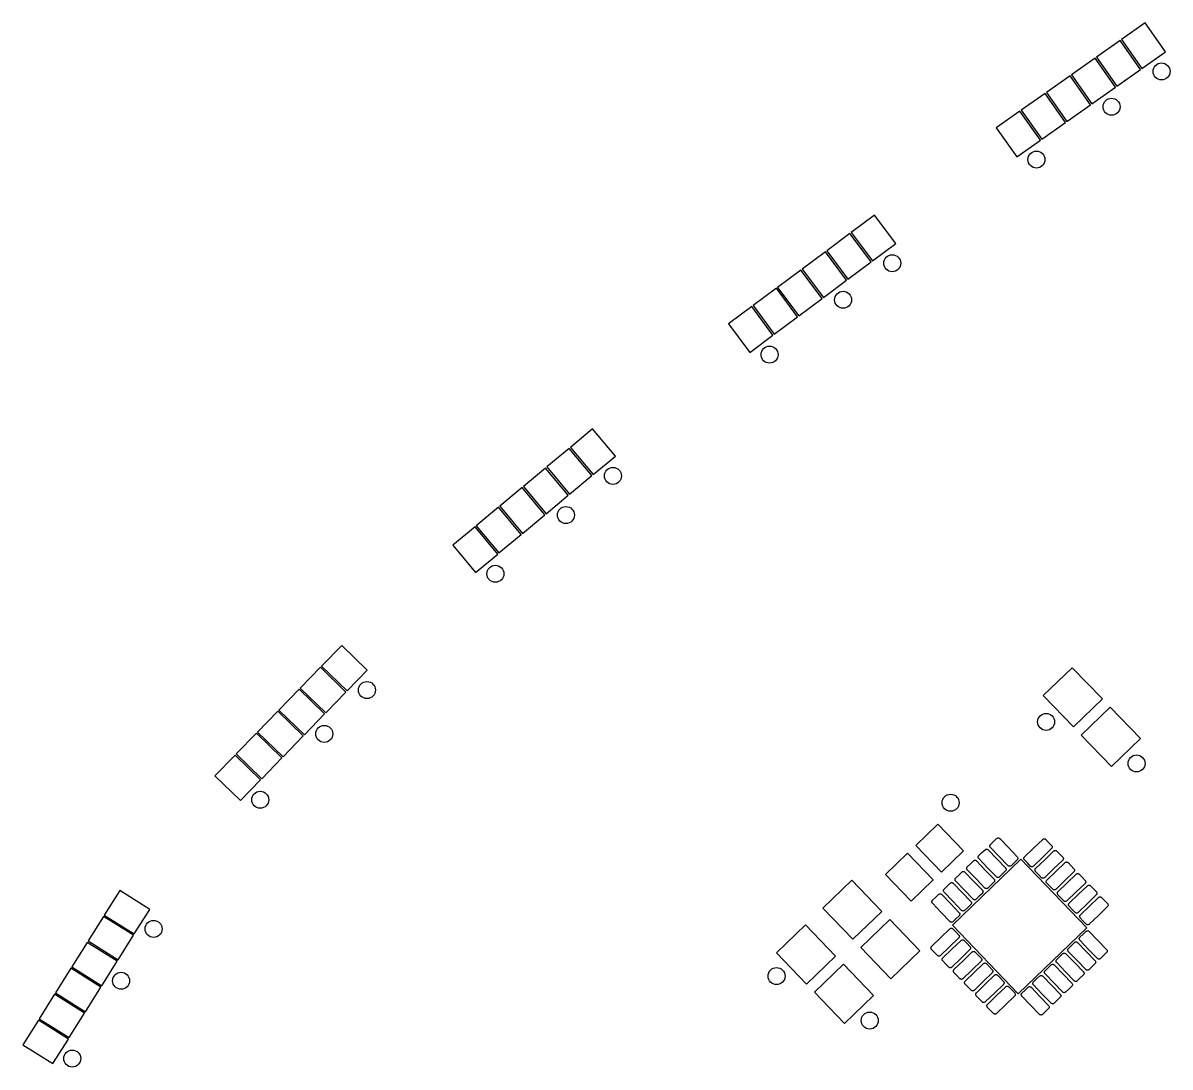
# Model space of a CAD drawing. Header units: millimetres. Extents: x 205 to 339, y 437 to 917.
# Drawn here: x 207.79 to 243.39, y 722.61 to 755.01 of the extents above; entities that cross this region are included whole.
import ezdxf

# ---------------------------------------------------------------- set-up
doc = ezdxf.new("R2010")
doc.units = ezdxf.units.MM
doc.header["$MEASUREMENT"] = 0
doc.layers.add('29_top stop', color=18, linetype='Continuous', true_color=0x000000)

msp = doc.modelspace()

# ---------------------------------------------------------------- linework, layer by layer
at = {"layer": '29_top stop'}
for points in [[(242.512, 753.597), (243.248, 754.116), (242.614, 755.015), (241.878, 754.496)], [(241.735, 753.05), (242.471, 753.568), (241.838, 754.468), (241.102, 753.949)], [(240.959, 752.503), (241.695, 753.021), (241.061, 753.92), (240.325, 753.402)], [(240.182, 751.956), (240.918, 752.474), (240.284, 753.373), (239.549, 752.855)], [(239.406, 751.408), (240.141, 751.927), (239.508, 752.826), (238.772, 752.308)], [(238.629, 750.861), (239.365, 751.38), (238.731, 752.279), (237.996, 751.761)], [(234.152, 747.629), (234.874, 748.166), (234.217, 749.048), (233.495, 748.511)], [(233.391, 747.061), (234.112, 747.599), (233.455, 748.481), (232.733, 747.943)], [(232.629, 746.494), (233.35, 747.031), (232.693, 747.913), (231.972, 747.376)], [(231.867, 745.926), (232.589, 746.464), (231.931, 747.346), (231.21, 746.808)], [(231.105, 745.359), (231.827, 745.896), (231.17, 746.778), (230.448, 746.241)], [(230.343, 744.791), (231.065, 745.329), (230.408, 746.211), (229.686, 745.673)], [(225.481, 740.996), (226.173, 741.572), (225.469, 742.417), (224.778, 741.841)], [(224.751, 740.388), (225.443, 740.964), (224.739, 741.809), (224.048, 741.233)], [(224.021, 739.78), (224.713, 740.356), (224.009, 741.201), (223.318, 740.626)], [(223.291, 739.172), (223.983, 739.748), (223.279, 740.594), (222.588, 740.018)], [(222.561, 738.564), (223.253, 739.14), (222.549, 739.986), (221.857, 739.41)], [(221.831, 737.957), (222.523, 738.532), (221.819, 739.378), (221.127, 738.802)], [(217.847, 734.283), (218.474, 734.929), (217.686, 735.696), (217.058, 735.05)], [(217.184, 733.602), (217.812, 734.248), (217.023, 735.015), (216.396, 734.369)], [(240.389, 733.165), (241.289, 734.032), (240.352, 735.004), (239.452, 734.137)], [(216.522, 732.921), (217.149, 733.567), (216.361, 734.334), (215.733, 733.688)], [(241.568, 731.94), (242.469, 732.808), (241.532, 733.78), (240.632, 732.913)], [(215.86, 732.24), (216.487, 732.886), (215.699, 733.653), (215.071, 733.007)], [(215.197, 731.559), (215.825, 732.205), (215.036, 732.971), (214.409, 732.326)], [(214.535, 730.878), (215.162, 731.524), (214.374, 732.29), (213.746, 731.645)], [(236.292, 728.661), (236.976, 729.321), (236.178, 730.149), (235.494, 729.49)], [(235.355, 727.76), (236.04, 728.419), (235.242, 729.247), (234.558, 728.588)], [(238.679, 724.886), (240.803, 726.933), (238.757, 729.058), (236.632, 727.011)], [(233.548, 726.573), (234.448, 727.44), (233.511, 728.413), (232.611, 727.545)], [(211.244, 726.741), (211.723, 727.503), (210.791, 728.088), (210.312, 727.325)], [(210.739, 725.936), (211.218, 726.698), (210.286, 727.283), (209.807, 726.521)], [(232.107, 725.186), (233.008, 726.053), (232.071, 727.025), (231.171, 726.158)], [(234.727, 725.349), (235.627, 726.216), (234.691, 727.188), (233.79, 726.321)], [(210.234, 725.131), (210.713, 725.893), (209.781, 726.478), (209.302, 725.716)], [(209.729, 724.326), (210.208, 725.089), (209.276, 725.674), (208.797, 724.911)], [(233.287, 723.961), (234.187, 724.829), (233.25, 725.801), (232.35, 724.933)], [(209.224, 723.522), (209.703, 724.284), (208.771, 724.869), (208.292, 724.107)], [(208.719, 722.717), (209.198, 723.479), (208.266, 724.064), (207.788, 723.302)]]:
    msp.add_lwpolyline(points, close=True, dxfattribs=at)
for points in [[(237.817, 729.518), (237.912, 729.61)], [(237.912, 729.61), (238.007, 729.702)], [(238.101, 729.7), (238.373, 729.418)], [(239.153, 729.403), (239.436, 729.675)], [(239.529, 729.674), (239.621, 729.578)], [(239.621, 729.578), (239.713, 729.483)], [(237.457, 729.171), (237.552, 729.263)], [(237.552, 729.263), (237.647, 729.355)], [(237.741, 729.353), (238.013, 729.071)], [(238.087, 729.142), (237.815, 729.424)], [(238.359, 728.859), (238.087, 729.142)], [(238.373, 729.418), (238.646, 729.135)], [(238.87, 729.131), (239.153, 729.403)], [(239.429, 729.117), (239.146, 728.844)], [(239.711, 729.389), (239.429, 729.117)], [(239.5, 729.043), (239.782, 729.315)], [(239.876, 729.314), (239.968, 729.218)], [(239.968, 729.218), (240.06, 729.123)], [(237.096, 728.824), (237.192, 728.916)], [(237.192, 728.916), (237.287, 729.008)], [(237.381, 729.006), (237.653, 728.724)], [(237.727, 728.795), (237.455, 729.077)], [(237.999, 728.512), (237.727, 728.795)], [(238.013, 729.071), (238.286, 728.788)], [(238.549, 728.949), (238.453, 728.857)], [(238.644, 729.041), (238.549, 728.949)], [(238.96, 728.942), (238.868, 729.037)], [(239.052, 728.846), (238.96, 728.942)], [(239.217, 728.771), (239.5, 729.043)], [(240.058, 729.029), (239.776, 728.757)], [(239.847, 728.683), (240.129, 728.955)], [(240.223, 728.953), (240.315, 728.858)], [(240.315, 728.858), (240.407, 728.763)], [(236.736, 728.477), (236.832, 728.569)], [(236.832, 728.569), (236.927, 728.661)], [(237.021, 728.659), (237.293, 728.377)], [(237.367, 728.448), (237.095, 728.73)], [(237.639, 728.165), (237.367, 728.448)], [(237.653, 728.724), (237.926, 728.441)], [(238.189, 728.602), (238.093, 728.51)], [(238.284, 728.694), (238.189, 728.602)], [(239.307, 728.581), (239.215, 728.677)], [(239.399, 728.486), (239.307, 728.581)], [(239.776, 728.757), (239.493, 728.484)], [(239.564, 728.411), (239.847, 728.683)], [(240.405, 728.669), (240.123, 728.397)], [(240.194, 728.323), (240.476, 728.595)], [(240.57, 728.593), (240.662, 728.498)], [(240.662, 728.498), (240.754, 728.403)], [(236.376, 728.13), (236.472, 728.222)], [(236.472, 728.222), (236.567, 728.314)], [(236.661, 728.313), (236.933, 728.03)], [(237.007, 728.101), (236.735, 728.384)], [(237.279, 727.818), (237.007, 728.101)], [(237.293, 728.377), (237.566, 728.094)], [(237.829, 728.255), (237.733, 728.163)], [(237.924, 728.347), (237.829, 728.255)], [(239.654, 728.221), (239.562, 728.317)], [(239.746, 728.126), (239.654, 728.221)], [(240.123, 728.397), (239.84, 728.124)], [(239.911, 728.05), (240.194, 728.323)], [(240.752, 728.309), (240.469, 728.036)], [(240.541, 727.963), (240.823, 728.235)], [(240.917, 728.233), (241.009, 728.138)], [(241.009, 728.138), (241.101, 728.043)], [(236.016, 727.783), (236.112, 727.875)], [(236.112, 727.875), (236.207, 727.967)], [(236.301, 727.966), (236.573, 727.683)], [(236.647, 727.754), (236.375, 728.037)], [(236.919, 727.471), (236.647, 727.754)], [(236.933, 728.03), (237.206, 727.747)], [(237.468, 727.908), (237.373, 727.817)], [(237.564, 728), (237.468, 727.908)], [(240.001, 727.861), (239.909, 727.957)], [(240.093, 727.766), (240.001, 727.861)], [(240.469, 728.036), (240.187, 727.764)], [(240.258, 727.69), (240.541, 727.963)], [(241.099, 727.949), (240.816, 727.676)], [(240.887, 727.603), (241.17, 727.875)], [(241.264, 727.873), (241.356, 727.778)], [(241.356, 727.778), (241.448, 727.682)], [(236.287, 727.407), (236.014, 727.69)], [(236.559, 727.124), (236.287, 727.407)], [(236.573, 727.683), (236.845, 727.4)], [(237.108, 727.562), (237.013, 727.47)], [(237.204, 727.653), (237.108, 727.562)], [(240.348, 727.501), (240.256, 727.597)], [(240.44, 727.406), (240.348, 727.501)], [(240.816, 727.676), (240.534, 727.404)], [(240.605, 727.33), (240.887, 727.603)], [(241.446, 727.589), (241.163, 727.316)], [(236.748, 727.215), (236.653, 727.123)], [(236.844, 727.307), (236.748, 727.215)], [(240.695, 727.141), (240.603, 727.237)], [(240.787, 727.046), (240.695, 727.141)], [(241.163, 727.316), (240.881, 727.044)], [(235.99, 726.355), (236.272, 726.628)], [(236.272, 726.628), (236.555, 726.9)], [(236.649, 726.898), (236.741, 726.803)], [(236.741, 726.803), (236.833, 726.707)], [(240.592, 726.638), (240.687, 726.729)], [(240.687, 726.729), (240.783, 726.821)], [(240.876, 726.82), (241.149, 726.537)], [(236.548, 726.341), (236.266, 726.069)], [(236.337, 725.995), (236.619, 726.268)], [(236.831, 726.614), (236.548, 726.341)], [(236.619, 726.268), (236.902, 726.54)], [(236.996, 726.538), (237.088, 726.443)], [(237.088, 726.443), (237.179, 726.347)], [(240.232, 726.291), (240.327, 726.383)], [(240.327, 726.383), (240.423, 726.474)], [(240.516, 726.473), (240.789, 726.19)], [(240.862, 726.261), (240.59, 726.544)], [(241.149, 726.537), (241.421, 726.254)], [(236.08, 726.166), (235.988, 726.262)], [(236.172, 726.071), (236.08, 726.166)], [(236.895, 725.981), (236.612, 725.709)], [(237.178, 726.254), (236.895, 725.981)], [(236.966, 725.908), (237.249, 726.18)], [(237.343, 726.178), (237.434, 726.083)], [(237.434, 726.083), (237.526, 725.987)], [(239.872, 725.944), (239.967, 726.036)], [(239.967, 726.036), (240.063, 726.128)], [(240.156, 726.126), (240.429, 725.843)], [(240.502, 725.914), (240.23, 726.197)], [(240.775, 725.632), (240.502, 725.914)], [(240.789, 726.19), (241.061, 725.907)], [(241.135, 725.978), (240.862, 726.261)], [(241.324, 726.069), (241.229, 725.977)], [(241.419, 726.161), (241.324, 726.069)], [(236.427, 725.806), (236.335, 725.902)], [(236.519, 725.711), (236.427, 725.806)], [(236.683, 725.635), (236.966, 725.908)], [(237.242, 725.621), (236.959, 725.349)], [(237.525, 725.894), (237.242, 725.621)], [(237.313, 725.548), (237.596, 725.82)], [(237.689, 725.818), (237.781, 725.723)], [(237.781, 725.723), (237.873, 725.627)], [(239.512, 725.597), (239.607, 725.689)], [(239.607, 725.689), (239.703, 725.781)], [(239.796, 725.779), (240.069, 725.496)], [(240.142, 725.567), (239.87, 725.85)], [(240.415, 725.285), (240.142, 725.567)], [(240.429, 725.843), (240.701, 725.56)], [(240.964, 725.722), (240.868, 725.63)], [(241.059, 725.814), (240.964, 725.722)], [(236.774, 725.446), (236.682, 725.541)], [(236.866, 725.351), (236.774, 725.446)], [(237.03, 725.275), (237.313, 725.548)], [(237.589, 725.261), (237.306, 724.989)], [(237.872, 725.534), (237.589, 725.261)], [(237.66, 725.187), (237.943, 725.46)], [(238.036, 725.458), (238.128, 725.363)], [(238.128, 725.363), (238.22, 725.267)], [(239.152, 725.25), (239.247, 725.342)], [(239.247, 725.342), (239.342, 725.434)], [(239.436, 725.432), (239.709, 725.149)], [(239.782, 725.22), (239.51, 725.503)], [(240.055, 724.938), (239.782, 725.22)], [(240.069, 725.496), (240.341, 725.214)], [(240.604, 725.375), (240.508, 725.283)], [(240.699, 725.467), (240.604, 725.375)], [(237.121, 725.086), (237.029, 725.181)], [(237.213, 724.991), (237.121, 725.086)], [(237.377, 724.915), (237.66, 725.187)], [(237.936, 724.901), (237.653, 724.629)], [(238.218, 725.173), (237.936, 724.901)], [(238.007, 724.827), (238.29, 725.1)], [(238.383, 725.098), (238.475, 725.003)], [(238.475, 725.003), (238.567, 724.907)], [(238.792, 724.903), (238.887, 724.995)], [(238.887, 724.995), (238.982, 725.087)], [(239.076, 725.085), (239.348, 724.802)], [(239.422, 724.873), (239.15, 725.156)], [(239.695, 724.591), (239.422, 724.873)], [(239.709, 725.149), (239.981, 724.867)], [(240.244, 725.028), (240.148, 724.936)], [(240.339, 725.12), (240.244, 725.028)], [(237.468, 724.726), (237.376, 724.821)], [(237.559, 724.631), (237.468, 724.726)], [(237.724, 724.555), (238.007, 724.827)], [(238.283, 724.541), (238, 724.269)], [(238.565, 724.813), (238.283, 724.541)], [(239.062, 724.527), (238.79, 724.809)], [(239.334, 724.244), (239.062, 724.527)], [(239.348, 724.802), (239.621, 724.52)], [(239.884, 724.681), (239.788, 724.589)], [(239.979, 724.773), (239.884, 724.681)], [(237.814, 724.366), (237.722, 724.461)], [(237.906, 724.27), (237.814, 724.366)], [(239.524, 724.334), (239.428, 724.242)], [(239.619, 724.426), (239.524, 724.334)]]:
    msp.add_lwpolyline(points, dxfattribs=at)
for centre in [(243.125, 753.509), (241.572, 752.415), (239.242, 750.773), (234.767, 747.557), (233.243, 746.422), (230.958, 744.719), (226.099, 740.957), (224.639, 739.742), (222.449, 737.918), (218.465, 734.31), (239.543, 733.322), (217.14, 732.948), (242.348, 732.032), (215.153, 730.905), (236.579, 730.813), (211.843, 726.896), (231.175, 725.433), (210.833, 725.286), (234.067, 724.053), (209.318, 722.872)]:
    msp.add_circle(centre, 0.264, dxfattribs=at)
for points, knots in [([(237.815, 729.424), (237.81, 729.429), (237.8, 729.443), (237.794, 729.469), (237.8, 729.497), (237.81, 729.512), (237.817, 729.518)], [1.0209017, 1.0209017, 1.0209017, 1.0209017, 1.0398035, 1.0725658, 1.0981648, 1.1243033, 1.1243033, 1.1243033, 1.1243033]), ([(238.007, 729.702), (238.014, 729.708), (238.029, 729.718), (238.057, 729.723), (238.083, 729.716), (238.097, 729.705), (238.101, 729.7)], [1.3893033, 1.3893033, 1.3893033, 1.3893033, 1.4154419, 1.4410409, 1.4738032, 1.492705, 1.492705, 1.492705, 1.492705]), ([(239.436, 729.675), (239.44, 729.68), (239.454, 729.69), (239.48, 729.696), (239.509, 729.69), (239.523, 729.68), (239.529, 729.674)], [2.277705, 2.277705, 2.277705, 2.277705, 2.2966068, 2.3293692, 2.3549681, 2.3811067, 2.3811067, 2.3811067, 2.3811067]), ([(239.713, 729.483), (239.719, 729.476), (239.729, 729.462), (239.734, 729.433), (239.727, 729.407), (239.716, 729.393), (239.711, 729.389)], [2.6461067, 2.6461067, 2.6461067, 2.6461067, 2.6722453, 2.6978442, 2.7306065, 2.7495084, 2.7495084, 2.7495084, 2.7495084]), ([(237.455, 729.077), (237.45, 729.082), (237.44, 729.096), (237.434, 729.122), (237.44, 729.151), (237.45, 729.165), (237.457, 729.171)], [1.0209017, 1.0209017, 1.0209017, 1.0209017, 1.0398035, 1.0725658, 1.0981648, 1.1243033, 1.1243033, 1.1243033, 1.1243033]), ([(237.647, 729.355), (237.654, 729.361), (237.669, 729.371), (237.697, 729.376), (237.723, 729.369), (237.737, 729.358), (237.741, 729.353)], [1.3893033, 1.3893033, 1.3893033, 1.3893033, 1.4154419, 1.4410409, 1.4738032, 1.492705, 1.492705, 1.492705, 1.492705]), ([(238.646, 729.135), (238.65, 729.13), (238.66, 729.116), (238.667, 729.09), (238.661, 729.062), (238.65, 729.047), (238.644, 729.041)], [2.277705, 2.277705, 2.277705, 2.277705, 2.2966068, 2.3293692, 2.3549681, 2.3811067, 2.3811067, 2.3811067, 2.3811067]), ([(238.868, 729.037), (238.863, 729.043), (238.853, 729.058), (238.848, 729.087), (238.855, 729.113), (238.866, 729.126), (238.87, 729.131)], [1.3893033, 1.3893033, 1.3893033, 1.3893033, 1.4154419, 1.4410409, 1.4738032, 1.492705, 1.492705, 1.492705, 1.492705]), ([(239.782, 729.315), (239.787, 729.32), (239.801, 729.33), (239.827, 729.336), (239.856, 729.33), (239.87, 729.32), (239.876, 729.314)], [2.277705, 2.277705, 2.277705, 2.277705, 2.2966068, 2.3293692, 2.3549681, 2.3811067, 2.3811067, 2.3811067, 2.3811067]), ([(240.06, 729.123), (240.066, 729.116), (240.076, 729.101), (240.081, 729.073), (240.074, 729.047), (240.063, 729.033), (240.058, 729.029)], [2.6461067, 2.6461067, 2.6461067, 2.6461067, 2.6722453, 2.6978442, 2.7306065, 2.7495084, 2.7495084, 2.7495084, 2.7495084]), ([(237.095, 728.73), (237.09, 728.735), (237.08, 728.749), (237.074, 728.775), (237.08, 728.804), (237.09, 728.818), (237.096, 728.824)], [1.0209017, 1.0209017, 1.0209017, 1.0209017, 1.0398035, 1.0725658, 1.0981648, 1.1243033, 1.1243033, 1.1243033, 1.1243033]), ([(237.287, 729.008), (237.294, 729.014), (237.309, 729.024), (237.337, 729.029), (237.363, 729.022), (237.377, 729.011), (237.381, 729.006)], [1.3893033, 1.3893033, 1.3893033, 1.3893033, 1.4154419, 1.4410409, 1.4738032, 1.492705, 1.492705, 1.492705, 1.492705]), ([(238.286, 728.788), (238.29, 728.783), (238.3, 728.769), (238.306, 728.743), (238.3, 728.715), (238.29, 728.7), (238.284, 728.694)], [2.277705, 2.277705, 2.277705, 2.277705, 2.2966068, 2.3293692, 2.3549681, 2.3811067, 2.3811067, 2.3811067, 2.3811067]), ([(238.453, 728.857), (238.447, 728.851), (238.432, 728.842), (238.404, 728.837), (238.378, 728.844), (238.364, 728.855), (238.359, 728.859)], [2.6461067, 2.6461067, 2.6461067, 2.6461067, 2.6722453, 2.6978442, 2.7306065, 2.7495084, 2.7495084, 2.7495084, 2.7495084]), ([(239.146, 728.844), (239.142, 728.84), (239.127, 728.83), (239.101, 728.824), (239.073, 728.83), (239.058, 728.84), (239.052, 728.846)], [1.0209017, 1.0209017, 1.0209017, 1.0209017, 1.0398035, 1.0725658, 1.0981648, 1.1243033, 1.1243033, 1.1243033, 1.1243033]), ([(239.215, 728.677), (239.209, 728.683), (239.2, 728.698), (239.195, 728.727), (239.202, 728.753), (239.213, 728.766), (239.217, 728.771)], [1.3893033, 1.3893033, 1.3893033, 1.3893033, 1.4154419, 1.4410409, 1.4738032, 1.492705, 1.492705, 1.492705, 1.492705]), ([(240.129, 728.955), (240.134, 728.96), (240.148, 728.97), (240.174, 728.976), (240.202, 728.97), (240.217, 728.96), (240.223, 728.953)], [2.277705, 2.277705, 2.277705, 2.277705, 2.2966068, 2.3293692, 2.3549681, 2.3811067, 2.3811067, 2.3811067, 2.3811067]), ([(240.407, 728.763), (240.413, 728.756), (240.423, 728.741), (240.428, 728.713), (240.421, 728.687), (240.41, 728.673), (240.405, 728.669)], [2.6461067, 2.6461067, 2.6461067, 2.6461067, 2.6722453, 2.6978442, 2.7306065, 2.7495084, 2.7495084, 2.7495084, 2.7495084]), ([(236.735, 728.384), (236.73, 728.388), (236.72, 728.402), (236.714, 728.428), (236.72, 728.457), (236.73, 728.471), (236.736, 728.477)], [1.0209017, 1.0209017, 1.0209017, 1.0209017, 1.0398035, 1.0725658, 1.0981648, 1.1243033, 1.1243033, 1.1243033, 1.1243033]), ([(236.927, 728.661), (236.934, 728.667), (236.948, 728.677), (236.977, 728.682), (237.003, 728.675), (237.017, 728.664), (237.021, 728.659)], [1.3893033, 1.3893033, 1.3893033, 1.3893033, 1.4154419, 1.4410409, 1.4738032, 1.492705, 1.492705, 1.492705, 1.492705]), ([(237.926, 728.441), (237.93, 728.436), (237.94, 728.422), (237.946, 728.396), (237.94, 728.368), (237.93, 728.353), (237.924, 728.347)], [2.277705, 2.277705, 2.277705, 2.277705, 2.2966068, 2.3293692, 2.3549681, 2.3811067, 2.3811067, 2.3811067, 2.3811067]), ([(238.093, 728.51), (238.087, 728.504), (238.072, 728.495), (238.044, 728.49), (238.018, 728.497), (238.004, 728.508), (237.999, 728.512)], [2.6461067, 2.6461067, 2.6461067, 2.6461067, 2.6722453, 2.6978442, 2.7306065, 2.7495084, 2.7495084, 2.7495084, 2.7495084]), ([(239.493, 728.484), (239.488, 728.48), (239.474, 728.47), (239.448, 728.464), (239.42, 728.47), (239.405, 728.48), (239.399, 728.486)], [1.0209017, 1.0209017, 1.0209017, 1.0209017, 1.0398035, 1.0725658, 1.0981648, 1.1243033, 1.1243033, 1.1243033, 1.1243033]), ([(239.562, 728.317), (239.556, 728.323), (239.547, 728.338), (239.542, 728.366), (239.549, 728.392), (239.56, 728.406), (239.564, 728.411)], [1.3893033, 1.3893033, 1.3893033, 1.3893033, 1.4154419, 1.4410409, 1.4738032, 1.492705, 1.492705, 1.492705, 1.492705]), ([(240.476, 728.595), (240.481, 728.599), (240.495, 728.61), (240.521, 728.616), (240.549, 728.61), (240.564, 728.6), (240.57, 728.593)], [2.277705, 2.277705, 2.277705, 2.277705, 2.2966068, 2.3293692, 2.3549681, 2.3811067, 2.3811067, 2.3811067, 2.3811067]), ([(236.375, 728.037), (236.37, 728.041), (236.36, 728.055), (236.354, 728.082), (236.36, 728.11), (236.37, 728.124), (236.376, 728.13)], [1.0209017, 1.0209017, 1.0209017, 1.0209017, 1.0398035, 1.0725658, 1.0981648, 1.1243033, 1.1243033, 1.1243033, 1.1243033]), ([(236.567, 728.314), (236.573, 728.32), (236.588, 728.33), (236.617, 728.335), (236.643, 728.328), (236.656, 728.317), (236.661, 728.313)], [1.3893033, 1.3893033, 1.3893033, 1.3893033, 1.4154419, 1.4410409, 1.4738032, 1.492705, 1.492705, 1.492705, 1.492705]), ([(237.566, 728.094), (237.57, 728.09), (237.58, 728.075), (237.586, 728.049), (237.58, 728.021), (237.57, 728.007), (237.564, 728)], [2.277705, 2.277705, 2.277705, 2.277705, 2.2966068, 2.3293692, 2.3549681, 2.3811067, 2.3811067, 2.3811067, 2.3811067]), ([(237.733, 728.163), (237.727, 728.157), (237.712, 728.148), (237.683, 728.143), (237.657, 728.15), (237.644, 728.161), (237.639, 728.165)], [2.6461067, 2.6461067, 2.6461067, 2.6461067, 2.6722453, 2.6978442, 2.7306065, 2.7495084, 2.7495084, 2.7495084, 2.7495084]), ([(239.84, 728.124), (239.835, 728.12), (239.821, 728.11), (239.795, 728.103), (239.767, 728.11), (239.752, 728.12), (239.746, 728.126)], [1.0209017, 1.0209017, 1.0209017, 1.0209017, 1.0398035, 1.0725658, 1.0981648, 1.1243033, 1.1243033, 1.1243033, 1.1243033]), ([(239.909, 727.957), (239.903, 727.963), (239.894, 727.978), (239.889, 728.006), (239.896, 728.032), (239.906, 728.046), (239.911, 728.05)], [1.3893033, 1.3893033, 1.3893033, 1.3893033, 1.4154419, 1.4410409, 1.4738032, 1.492705, 1.492705, 1.492705, 1.492705]), ([(240.754, 728.403), (240.76, 728.396), (240.77, 728.381), (240.775, 728.353), (240.767, 728.327), (240.757, 728.313), (240.752, 728.309)], [2.6461067, 2.6461067, 2.6461067, 2.6461067, 2.6722453, 2.6978442, 2.7306065, 2.7495084, 2.7495084, 2.7495084, 2.7495084]), ([(240.823, 728.235), (240.828, 728.239), (240.842, 728.25), (240.868, 728.256), (240.896, 728.25), (240.911, 728.24), (240.917, 728.233)], [2.277705, 2.277705, 2.277705, 2.277705, 2.2966068, 2.3293692, 2.3549681, 2.3811067, 2.3811067, 2.3811067, 2.3811067]), ([(236.014, 727.69), (236.01, 727.694), (236, 727.708), (235.994, 727.735), (236, 727.763), (236.01, 727.777), (236.016, 727.783)], [1.0209017, 1.0209017, 1.0209017, 1.0209017, 1.0398035, 1.0725658, 1.0981648, 1.1243033, 1.1243033, 1.1243033, 1.1243033]), ([(236.207, 727.967), (236.213, 727.973), (236.228, 727.983), (236.257, 727.988), (236.283, 727.981), (236.296, 727.97), (236.301, 727.966)], [1.3893033, 1.3893033, 1.3893033, 1.3893033, 1.4154419, 1.4410409, 1.4738032, 1.492705, 1.492705, 1.492705, 1.492705]), ([(237.206, 727.747), (237.21, 727.743), (237.22, 727.729), (237.226, 727.702), (237.22, 727.674), (237.21, 727.66), (237.204, 727.653)], [2.277705, 2.277705, 2.277705, 2.277705, 2.2966068, 2.3293692, 2.3549681, 2.3811067, 2.3811067, 2.3811067, 2.3811067]), ([(237.373, 727.817), (237.367, 727.811), (237.352, 727.801), (237.323, 727.796), (237.297, 727.803), (237.284, 727.814), (237.279, 727.818)], [2.6461067, 2.6461067, 2.6461067, 2.6461067, 2.6722453, 2.6978442, 2.7306065, 2.7495084, 2.7495084, 2.7495084, 2.7495084]), ([(240.187, 727.764), (240.182, 727.76), (240.168, 727.75), (240.142, 727.743), (240.114, 727.749), (240.099, 727.76), (240.093, 727.766)], [1.0209017, 1.0209017, 1.0209017, 1.0209017, 1.0398035, 1.0725658, 1.0981648, 1.1243033, 1.1243033, 1.1243033, 1.1243033]), ([(241.101, 728.043), (241.107, 728.036), (241.116, 728.021), (241.121, 727.993), (241.114, 727.967), (241.104, 727.953), (241.099, 727.949)], [2.6461067, 2.6461067, 2.6461067, 2.6461067, 2.6722453, 2.6978442, 2.7306065, 2.7495084, 2.7495084, 2.7495084, 2.7495084]), ([(241.17, 727.875), (241.175, 727.879), (241.189, 727.89), (241.215, 727.896), (241.243, 727.89), (241.258, 727.879), (241.264, 727.873)], [2.277705, 2.277705, 2.277705, 2.277705, 2.2966068, 2.3293692, 2.3549681, 2.3811067, 2.3811067, 2.3811067, 2.3811067]), ([(236.845, 727.4), (236.85, 727.396), (236.86, 727.382), (236.866, 727.355), (236.86, 727.327), (236.85, 727.313), (236.844, 727.307)], [2.277705, 2.277705, 2.277705, 2.277705, 2.2966068, 2.3293692, 2.3549681, 2.3811067, 2.3811067, 2.3811067, 2.3811067]), ([(237.013, 727.47), (237.007, 727.464), (236.992, 727.454), (236.963, 727.449), (236.937, 727.456), (236.924, 727.467), (236.919, 727.471)], [2.6461067, 2.6461067, 2.6461067, 2.6461067, 2.6722453, 2.6978442, 2.7306065, 2.7495084, 2.7495084, 2.7495084, 2.7495084]), ([(240.256, 727.597), (240.25, 727.603), (240.24, 727.618), (240.235, 727.646), (240.243, 727.672), (240.253, 727.686), (240.258, 727.69)], [1.3893033, 1.3893033, 1.3893033, 1.3893033, 1.4154419, 1.4410409, 1.4738032, 1.492705, 1.492705, 1.492705, 1.492705]), ([(240.534, 727.404), (240.529, 727.4), (240.515, 727.389), (240.489, 727.383), (240.461, 727.389), (240.446, 727.4), (240.44, 727.406)], [1.0209017, 1.0209017, 1.0209017, 1.0209017, 1.0398035, 1.0725658, 1.0981648, 1.1243033, 1.1243033, 1.1243033, 1.1243033]), ([(241.448, 727.682), (241.454, 727.676), (241.463, 727.661), (241.468, 727.633), (241.461, 727.607), (241.45, 727.593), (241.446, 727.589)], [2.6461067, 2.6461067, 2.6461067, 2.6461067, 2.6722453, 2.6978442, 2.7306065, 2.7495084, 2.7495084, 2.7495084, 2.7495084]), ([(236.653, 727.123), (236.647, 727.117), (236.632, 727.107), (236.603, 727.102), (236.577, 727.109), (236.564, 727.12), (236.559, 727.124)], [2.6461067, 2.6461067, 2.6461067, 2.6461067, 2.6722453, 2.6978442, 2.7306065, 2.7495084, 2.7495084, 2.7495084, 2.7495084]), ([(240.603, 727.237), (240.597, 727.243), (240.587, 727.258), (240.582, 727.286), (240.589, 727.312), (240.6, 727.326), (240.605, 727.33)], [1.3893033, 1.3893033, 1.3893033, 1.3893033, 1.4154419, 1.4410409, 1.4738032, 1.492705, 1.492705, 1.492705, 1.492705]), ([(240.881, 727.044), (240.876, 727.04), (240.862, 727.029), (240.836, 727.023), (240.808, 727.029), (240.793, 727.04), (240.787, 727.046)], [1.0209017, 1.0209017, 1.0209017, 1.0209017, 1.0398035, 1.0725658, 1.0981648, 1.1243033, 1.1243033, 1.1243033, 1.1243033]), ([(236.555, 726.9), (236.56, 726.904), (236.574, 726.915), (236.6, 726.921), (236.628, 726.915), (236.643, 726.904), (236.649, 726.898)], [2.277705, 2.277705, 2.277705, 2.277705, 2.2966068, 2.3293692, 2.3549681, 2.3811067, 2.3811067, 2.3811067, 2.3811067]), ([(236.833, 726.707), (236.839, 726.701), (236.848, 726.686), (236.853, 726.658), (236.846, 726.632), (236.835, 726.618), (236.831, 726.614)], [2.6461067, 2.6461067, 2.6461067, 2.6461067, 2.6722453, 2.6978442, 2.7306065, 2.7495084, 2.7495084, 2.7495084, 2.7495084]), ([(240.59, 726.544), (240.586, 726.548), (240.576, 726.562), (240.569, 726.589), (240.575, 726.617), (240.586, 726.631), (240.592, 726.638)], [1.0209017, 1.0209017, 1.0209017, 1.0209017, 1.0398035, 1.0725658, 1.0981648, 1.1243033, 1.1243033, 1.1243033, 1.1243033]), ([(240.783, 726.821), (240.789, 726.827), (240.804, 726.837), (240.832, 726.842), (240.858, 726.835), (240.872, 726.824), (240.876, 726.82)], [1.3893033, 1.3893033, 1.3893033, 1.3893033, 1.4154419, 1.4410409, 1.4738032, 1.492705, 1.492705, 1.492705, 1.492705]), ([(235.988, 726.262), (235.982, 726.268), (235.972, 726.283), (235.967, 726.311), (235.974, 726.337), (235.985, 726.351), (235.99, 726.355)], [1.3893033, 1.3893033, 1.3893033, 1.3893033, 1.4154419, 1.4410409, 1.4738032, 1.492705, 1.492705, 1.492705, 1.492705]), ([(236.902, 726.54), (236.906, 726.544), (236.921, 726.555), (236.947, 726.561), (236.975, 726.555), (236.989, 726.544), (236.996, 726.538)], [2.277705, 2.277705, 2.277705, 2.277705, 2.2966068, 2.3293692, 2.3549681, 2.3811067, 2.3811067, 2.3811067, 2.3811067]), ([(237.179, 726.347), (237.185, 726.341), (237.195, 726.326), (237.2, 726.298), (237.193, 726.272), (237.182, 726.258), (237.178, 726.254)], [2.6461067, 2.6461067, 2.6461067, 2.6461067, 2.6722453, 2.6978442, 2.7306065, 2.7495084, 2.7495084, 2.7495084, 2.7495084]), ([(240.23, 726.197), (240.226, 726.201), (240.215, 726.216), (240.209, 726.242), (240.215, 726.27), (240.226, 726.284), (240.232, 726.291)], [1.0209017, 1.0209017, 1.0209017, 1.0209017, 1.0398035, 1.0725658, 1.0981648, 1.1243033, 1.1243033, 1.1243033, 1.1243033]), ([(240.423, 726.474), (240.429, 726.48), (240.444, 726.49), (240.472, 726.495), (240.498, 726.488), (240.512, 726.477), (240.516, 726.473)], [1.3893033, 1.3893033, 1.3893033, 1.3893033, 1.4154419, 1.4410409, 1.4738032, 1.492705, 1.492705, 1.492705, 1.492705]), ([(236.266, 726.069), (236.261, 726.065), (236.247, 726.054), (236.221, 726.048), (236.192, 726.054), (236.178, 726.065), (236.172, 726.071)], [1.0209017, 1.0209017, 1.0209017, 1.0209017, 1.0398035, 1.0725658, 1.0981648, 1.1243033, 1.1243033, 1.1243033, 1.1243033]), ([(236.335, 725.902), (236.329, 725.908), (236.319, 725.923), (236.314, 725.951), (236.321, 725.977), (236.332, 725.991), (236.337, 725.995)], [1.3893033, 1.3893033, 1.3893033, 1.3893033, 1.4154419, 1.4410409, 1.4738032, 1.492705, 1.492705, 1.492705, 1.492705]), ([(237.249, 726.18), (237.253, 726.184), (237.267, 726.195), (237.294, 726.201), (237.322, 726.195), (237.336, 726.184), (237.343, 726.178)], [2.277705, 2.277705, 2.277705, 2.277705, 2.2966068, 2.3293692, 2.3549681, 2.3811067, 2.3811067, 2.3811067, 2.3811067]), ([(237.526, 725.987), (237.532, 725.981), (237.542, 725.966), (237.547, 725.938), (237.54, 725.912), (237.529, 725.898), (237.525, 725.894)], [2.6461067, 2.6461067, 2.6461067, 2.6461067, 2.6722453, 2.6978442, 2.7306065, 2.7495084, 2.7495084, 2.7495084, 2.7495084]), ([(239.87, 725.85), (239.866, 725.855), (239.855, 725.869), (239.849, 725.895), (239.855, 725.923), (239.866, 725.938), (239.872, 725.944)], [1.0209017, 1.0209017, 1.0209017, 1.0209017, 1.0398035, 1.0725658, 1.0981648, 1.1243033, 1.1243033, 1.1243033, 1.1243033]), ([(240.063, 726.128), (240.069, 726.134), (240.084, 726.143), (240.112, 726.148), (240.138, 726.141), (240.152, 726.13), (240.156, 726.126)], [1.3893033, 1.3893033, 1.3893033, 1.3893033, 1.4154419, 1.4410409, 1.4738032, 1.492705, 1.492705, 1.492705, 1.492705]), ([(241.229, 725.977), (241.222, 725.971), (241.207, 725.961), (241.179, 725.956), (241.153, 725.963), (241.139, 725.974), (241.135, 725.978)], [2.6461067, 2.6461067, 2.6461067, 2.6461067, 2.6722453, 2.6978442, 2.7306065, 2.7495084, 2.7495084, 2.7495084, 2.7495084]), ([(241.421, 726.254), (241.425, 726.25), (241.436, 726.236), (241.442, 726.209), (241.436, 726.181), (241.426, 726.167), (241.419, 726.161)], [2.277705, 2.277705, 2.277705, 2.277705, 2.2966068, 2.3293692, 2.3549681, 2.3811067, 2.3811067, 2.3811067, 2.3811067]), ([(236.612, 725.709), (236.608, 725.705), (236.594, 725.694), (236.568, 725.688), (236.539, 725.694), (236.525, 725.705), (236.519, 725.711)], [1.0209017, 1.0209017, 1.0209017, 1.0209017, 1.0398035, 1.0725658, 1.0981648, 1.1243033, 1.1243033, 1.1243033, 1.1243033]), ([(236.682, 725.541), (236.676, 725.548), (236.666, 725.563), (236.661, 725.591), (236.668, 725.617), (236.679, 725.631), (236.683, 725.635)], [1.3893033, 1.3893033, 1.3893033, 1.3893033, 1.4154419, 1.4410409, 1.4738032, 1.492705, 1.492705, 1.492705, 1.492705]), ([(237.596, 725.82), (237.6, 725.824), (237.614, 725.834), (237.641, 725.841), (237.669, 725.835), (237.683, 725.824), (237.689, 725.818)], [2.277705, 2.277705, 2.277705, 2.277705, 2.2966068, 2.3293692, 2.3549681, 2.3811067, 2.3811067, 2.3811067, 2.3811067]), ([(237.873, 725.627), (237.879, 725.621), (237.889, 725.606), (237.894, 725.578), (237.887, 725.552), (237.876, 725.538), (237.872, 725.534)], [2.6461067, 2.6461067, 2.6461067, 2.6461067, 2.6722453, 2.6978442, 2.7306065, 2.7495084, 2.7495084, 2.7495084, 2.7495084]), ([(239.51, 725.503), (239.506, 725.508), (239.495, 725.522), (239.489, 725.548), (239.495, 725.576), (239.506, 725.591), (239.512, 725.597)], [1.0209017, 1.0209017, 1.0209017, 1.0209017, 1.0398035, 1.0725658, 1.0981648, 1.1243033, 1.1243033, 1.1243033, 1.1243033]), ([(239.703, 725.781), (239.709, 725.787), (239.724, 725.796), (239.752, 725.801), (239.778, 725.794), (239.792, 725.783), (239.796, 725.779)], [1.3893033, 1.3893033, 1.3893033, 1.3893033, 1.4154419, 1.4410409, 1.4738032, 1.492705, 1.492705, 1.492705, 1.492705]), ([(240.701, 725.56), (240.705, 725.556), (240.716, 725.542), (240.722, 725.516), (240.716, 725.487), (240.705, 725.473), (240.699, 725.467)], [2.277705, 2.277705, 2.277705, 2.277705, 2.2966068, 2.3293692, 2.3549681, 2.3811067, 2.3811067, 2.3811067, 2.3811067]), ([(240.868, 725.63), (240.862, 725.624), (240.847, 725.614), (240.819, 725.609), (240.793, 725.616), (240.779, 725.627), (240.775, 725.632)], [2.6461067, 2.6461067, 2.6461067, 2.6461067, 2.6722453, 2.6978442, 2.7306065, 2.7495084, 2.7495084, 2.7495084, 2.7495084]), ([(241.061, 725.907), (241.065, 725.903), (241.076, 725.889), (241.082, 725.863), (241.076, 725.834), (241.066, 725.82), (241.059, 725.814)], [2.277705, 2.277705, 2.277705, 2.277705, 2.2966068, 2.3293692, 2.3549681, 2.3811067, 2.3811067, 2.3811067, 2.3811067]), ([(236.959, 725.349), (236.955, 725.345), (236.941, 725.334), (236.914, 725.328), (236.886, 725.334), (236.872, 725.344), (236.866, 725.351)], [1.0209017, 1.0209017, 1.0209017, 1.0209017, 1.0398035, 1.0725658, 1.0981648, 1.1243033, 1.1243033, 1.1243033, 1.1243033]), ([(237.029, 725.181), (237.023, 725.188), (237.013, 725.203), (237.008, 725.231), (237.015, 725.257), (237.026, 725.271), (237.03, 725.275)], [1.3893033, 1.3893033, 1.3893033, 1.3893033, 1.4154419, 1.4410409, 1.4738032, 1.492705, 1.492705, 1.492705, 1.492705]), ([(237.943, 725.46), (237.947, 725.464), (237.961, 725.474), (237.988, 725.481), (238.016, 725.474), (238.03, 725.464), (238.036, 725.458)], [2.277705, 2.277705, 2.277705, 2.277705, 2.2966068, 2.3293692, 2.3549681, 2.3811067, 2.3811067, 2.3811067, 2.3811067]), ([(238.22, 725.267), (238.226, 725.261), (238.236, 725.246), (238.241, 725.218), (238.234, 725.192), (238.223, 725.178), (238.218, 725.173)], [2.6461067, 2.6461067, 2.6461067, 2.6461067, 2.6722453, 2.6978442, 2.7306065, 2.7495084, 2.7495084, 2.7495084, 2.7495084]), ([(239.15, 725.156), (239.146, 725.161), (239.135, 725.175), (239.129, 725.201), (239.135, 725.229), (239.145, 725.244), (239.152, 725.25)], [1.0209017, 1.0209017, 1.0209017, 1.0209017, 1.0398035, 1.0725658, 1.0981648, 1.1243033, 1.1243033, 1.1243033, 1.1243033]), ([(239.342, 725.434), (239.349, 725.44), (239.364, 725.449), (239.392, 725.454), (239.418, 725.447), (239.432, 725.436), (239.436, 725.432)], [1.3893033, 1.3893033, 1.3893033, 1.3893033, 1.4154419, 1.4410409, 1.4738032, 1.492705, 1.492705, 1.492705, 1.492705]), ([(240.341, 725.214), (240.345, 725.209), (240.356, 725.195), (240.362, 725.169), (240.356, 725.14), (240.345, 725.126), (240.339, 725.12)], [2.277705, 2.277705, 2.277705, 2.277705, 2.2966068, 2.3293692, 2.3549681, 2.3811067, 2.3811067, 2.3811067, 2.3811067]), ([(240.508, 725.283), (240.502, 725.277), (240.487, 725.267), (240.459, 725.262), (240.433, 725.269), (240.419, 725.28), (240.415, 725.285)], [2.6461067, 2.6461067, 2.6461067, 2.6461067, 2.6722453, 2.6978442, 2.7306065, 2.7495084, 2.7495084, 2.7495084, 2.7495084]), ([(237.306, 724.989), (237.302, 724.985), (237.288, 724.974), (237.261, 724.968), (237.233, 724.974), (237.219, 724.984), (237.213, 724.991)], [1.0209017, 1.0209017, 1.0209017, 1.0209017, 1.0398035, 1.0725658, 1.0981648, 1.1243033, 1.1243033, 1.1243033, 1.1243033]), ([(237.376, 724.821), (237.37, 724.828), (237.36, 724.843), (237.355, 724.871), (237.362, 724.897), (237.373, 724.911), (237.377, 724.915)], [1.3893033, 1.3893033, 1.3893033, 1.3893033, 1.4154419, 1.4410409, 1.4738032, 1.492705, 1.492705, 1.492705, 1.492705]), ([(238.29, 725.1), (238.294, 725.104), (238.308, 725.114), (238.334, 725.12), (238.363, 725.114), (238.377, 725.104), (238.383, 725.098)], [2.277705, 2.277705, 2.277705, 2.277705, 2.2966068, 2.3293692, 2.3549681, 2.3811067, 2.3811067, 2.3811067, 2.3811067]), ([(238.567, 724.907), (238.573, 724.901), (238.583, 724.886), (238.588, 724.857), (238.581, 724.831), (238.57, 724.818), (238.565, 724.813)], [2.6461067, 2.6461067, 2.6461067, 2.6461067, 2.6722453, 2.6978442, 2.7306065, 2.7495084, 2.7495084, 2.7495084, 2.7495084]), ([(238.79, 724.809), (238.785, 724.814), (238.775, 724.828), (238.769, 724.854), (238.775, 724.882), (238.785, 724.897), (238.792, 724.903)], [1.0209017, 1.0209017, 1.0209017, 1.0209017, 1.0398035, 1.0725658, 1.0981648, 1.1243033, 1.1243033, 1.1243033, 1.1243033]), ([(238.982, 725.087), (238.989, 725.093), (239.004, 725.102), (239.032, 725.107), (239.058, 725.1), (239.072, 725.09), (239.076, 725.085)], [1.3893033, 1.3893033, 1.3893033, 1.3893033, 1.4154419, 1.4410409, 1.4738032, 1.492705, 1.492705, 1.492705, 1.492705]), ([(239.981, 724.867), (239.985, 724.862), (239.995, 724.848), (240.002, 724.822), (239.996, 724.794), (239.985, 724.779), (239.979, 724.773)], [2.277705, 2.277705, 2.277705, 2.277705, 2.2966068, 2.3293692, 2.3549681, 2.3811067, 2.3811067, 2.3811067, 2.3811067]), ([(240.148, 724.936), (240.142, 724.93), (240.127, 724.92), (240.099, 724.915), (240.073, 724.922), (240.059, 724.933), (240.055, 724.938)], [2.6461067, 2.6461067, 2.6461067, 2.6461067, 2.6722453, 2.6978442, 2.7306065, 2.7495084, 2.7495084, 2.7495084, 2.7495084]), ([(237.653, 724.629), (237.649, 724.624), (237.635, 724.614), (237.608, 724.608), (237.58, 724.614), (237.566, 724.624), (237.559, 724.631)], [1.0209017, 1.0209017, 1.0209017, 1.0209017, 1.0398035, 1.0725658, 1.0981648, 1.1243033, 1.1243033, 1.1243033, 1.1243033]), ([(237.722, 724.461), (237.717, 724.468), (237.707, 724.483), (237.702, 724.511), (237.709, 724.537), (237.72, 724.551), (237.724, 724.555)], [1.3893033, 1.3893033, 1.3893033, 1.3893033, 1.4154419, 1.4410409, 1.4738032, 1.492705, 1.492705, 1.492705, 1.492705]), ([(239.621, 724.52), (239.625, 724.515), (239.635, 724.501), (239.642, 724.475), (239.635, 724.447), (239.625, 724.432), (239.619, 724.426)], [2.277705, 2.277705, 2.277705, 2.277705, 2.2966068, 2.3293692, 2.3549681, 2.3811067, 2.3811067, 2.3811067, 2.3811067]), ([(239.788, 724.589), (239.782, 724.583), (239.767, 724.573), (239.739, 724.568), (239.713, 724.575), (239.699, 724.586), (239.695, 724.591)], [2.6461067, 2.6461067, 2.6461067, 2.6461067, 2.6722453, 2.6978442, 2.7306065, 2.7495084, 2.7495084, 2.7495084, 2.7495084]), ([(238, 724.269), (237.996, 724.264), (237.981, 724.254), (237.955, 724.248), (237.927, 724.254), (237.912, 724.264), (237.906, 724.27)], [1.0209017, 1.0209017, 1.0209017, 1.0209017, 1.0398035, 1.0725658, 1.0981648, 1.1243033, 1.1243033, 1.1243033, 1.1243033]), ([(239.428, 724.242), (239.422, 724.236), (239.407, 724.226), (239.379, 724.221), (239.353, 724.229), (239.339, 724.239), (239.334, 724.244)], [2.6461067, 2.6461067, 2.6461067, 2.6461067, 2.6722453, 2.6978442, 2.7306065, 2.7495084, 2.7495084, 2.7495084, 2.7495084])]:
    msp.add_open_spline(points, degree=3, knots=knots, dxfattribs=at)

doc.saveas('drawing.dxf')
